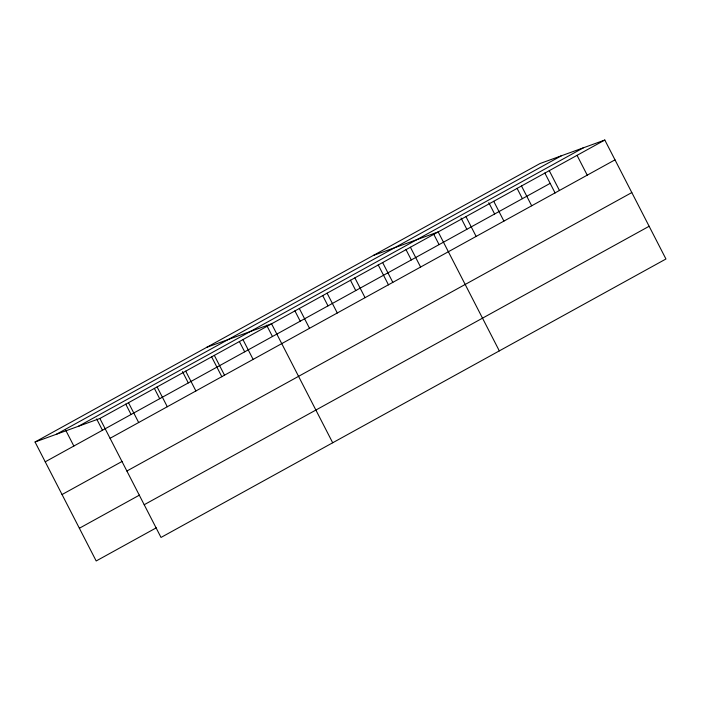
<?xml version="1.0" encoding="UTF-8"?>
<svg xmlns="http://www.w3.org/2000/svg" width="701" height="701" viewBox="0 0 701 701"><rect width="100%" height="100%" fill="white"/><g stroke="black" fill="none" stroke-linecap="round" stroke-linejoin="round"><path stroke-width="1.05" d="M35.05 442.007L539.98 163.552L604.814 140.034L665.95 258.993L161.02 537.448L99.884 418.488L35.05 442.007L96.186 560.966L156.27 527.827M56.448 434.243L561.378 155.788M78.486 426.252L583.416 147.797M99.884 418.488L604.814 140.034M45.232 461.819L550.162 183.364M110.066 438.3L614.996 159.846M62.047 494.538L122.132 461.407M126.881 471.019L631.811 192.565M79.371 528.247L139.455 495.116M144.204 504.729L649.135 226.274M373.353 255.444L438.186 231.926L499.322 350.886M206.725 347.328L271.559 323.809L332.695 442.769M577.046 155.35L587.228 175.162M549.269 170.667L559.451 190.479M544.826 172.989L555.113 192.994M521.5 185.975L531.682 205.796M517.058 188.306L522.394 198.681M493.732 201.292L503.914 221.113M488.799 202.677L494.626 213.998M465.955 216.609L476.137 236.421M461.03 217.993L466.848 229.315M433.744 234.248L439.08 244.631M410.418 247.243L420.6 267.055M405.975 249.565L411.312 259.94M382.641 262.551L392.823 282.372M378.207 264.882L388.485 284.878M354.872 277.868L365.055 297.68M350.43 280.19L355.766 290.573M327.104 293.184L337.286 312.996M322.662 295.507L327.998 305.89M299.327 308.501L309.518 328.313M294.893 310.823L300.221 321.198M266.634 325.194L272.452 336.515M242.949 339.591L253.131 359.411M239.348 341.457L244.684 351.832M214.331 355.372L224.513 375.184M211.579 356.765L221.858 376.77M185.721 371.153L195.903 390.965M182.479 371.6L188.297 382.93M157.112 386.926L167.294 406.746M154.351 388.328L159.688 398.703M128.493 402.707L138.675 422.528M125.742 404.109L131.069 414.484M96.642 418.944L102.46 430.265M65.605 430.002L73.85 446.046"/></g></svg>
